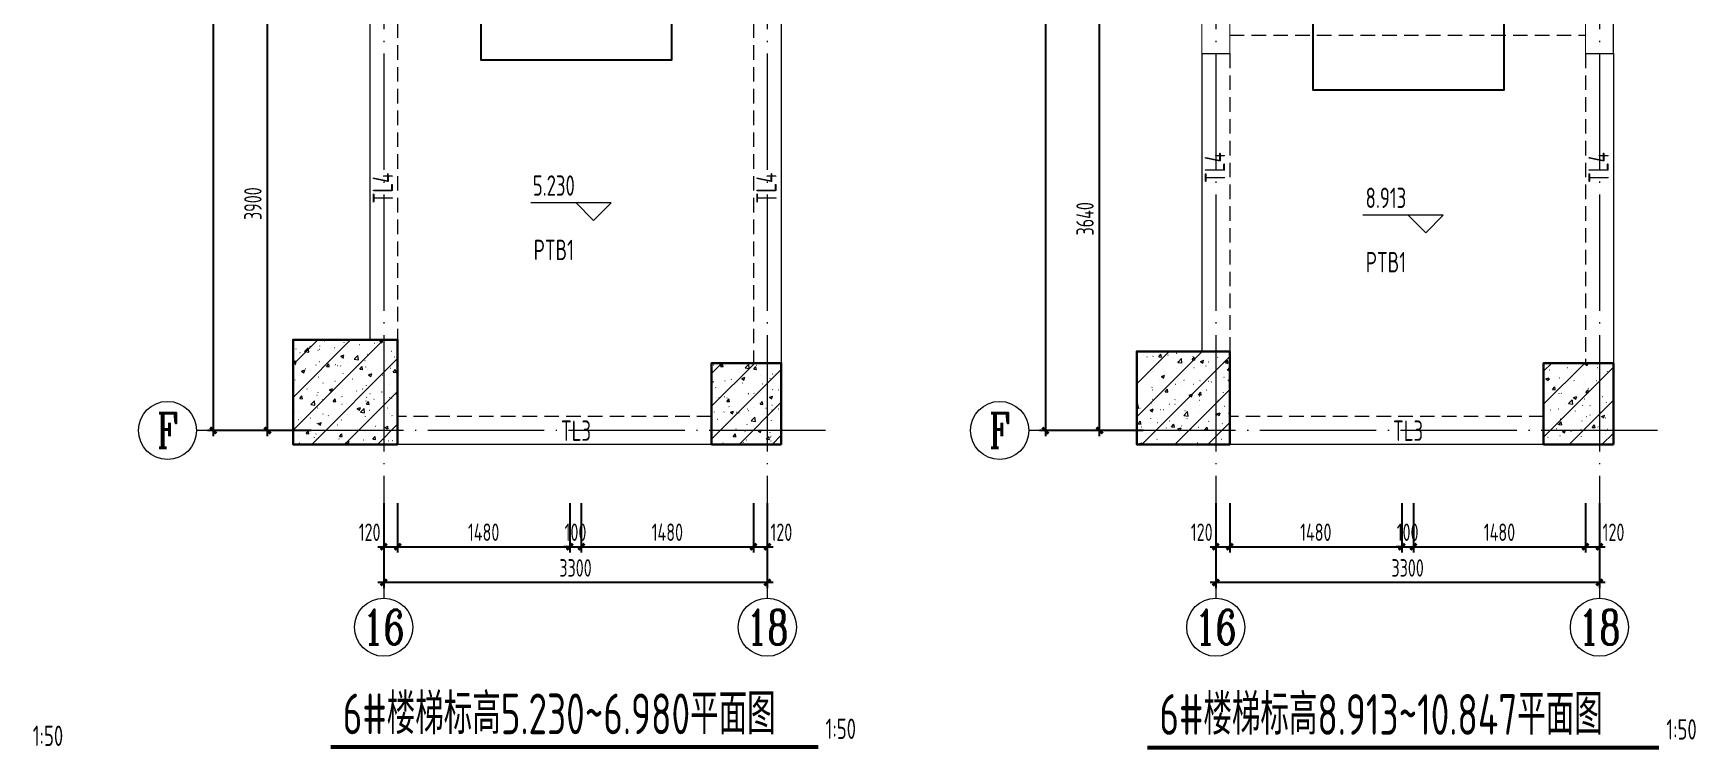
# Model space of a CAD drawing. Extents: x 56246 to 893198, y -950445 to -423535.
# Drawn here: x 506331 to 520632, y -477116 to -470956 of the extents above; entities that cross this region are included whole.
import ezdxf
from ezdxf.enums import TextEntityAlignment as Align

# ---------------------------------------------------------------- set-up
doc = ezdxf.new("R2010")
doc.units = 0
doc.header["$LTSCALE"] = 500
for name, pattern in [('CONTINOUS', [0]), ('DOTE', [2.42, 2, -0.2, 0.02, -0.2]), ('HIDDEN', [0.375, 0.25, -0.125])]:
    doc.linetypes.add(name, pattern=pattern)
for name, color, linetype, lineweight in [('0S-板-上层柱线', 6, 'Continuous', 18), ('0S-柱-线', 50, 'Continuous', 30), ('0S-梁-不可见', 4, 'HIDDEN', 18), ('0S-梁-线', 5, 'Continuous', 18), ('0S-楼梯-文字', 4, 'Continuous', 20), ('0S-轴线', 1, 'DOTE', 13), ('0S-轴线尺寸', 6, 'CONTINOUS', 18), ('0S-轴线编号', 6, 'CONTINOUS', 18), ('上层柱线', 6, 'Continuous', 18)]:
    doc.layers.add(name, color=color, linetype=linetype, lineweight=lineweight)
doc.layers.add('PUB_DIM', color=3, linetype='Continuous')
doc.styles.add('TSSD_Axis', font='complex.shx', dxfattribs={"width": 0.7, "bigfont": 'hztxt.shx'})
doc.styles.add('TSSD_DIMENSION', font='tssdeng.shx', dxfattribs={"width": 0.7, "bigfont": 'Hztxt.shx'})
doc.styles.add('TSSD_Rein', font='Tssdeng.shx', dxfattribs={"width": 0.7, "bigfont": 'hztxt.shx'})
doc.dimstyles.new('TSSD_50_50', dxfattribs={"dimtxt": 150, "dimasz": 50, "dimexe": 50, "dimexo": 125, "dimgap": 50, "dimtad": 1, "dimdec": 0, "dimzin": 0, "dimdsep": 46, "dimtxsty": 'TSSD_DIMENSION', "dimblk": 'ARCHTICK', "dimblk1": 'ARCHTICK', "dimblk2": 'ARCHTICK', "dimcen": 0, "dimdle": 50, "dimclrt": 7, "dimadec": 0, "dimazin": 0, "dimtfac": 1, "dimtdec": 0, "dimtix": 1, "dimtmove": 2, "dimatfit": 3, "dimfxl": 1, "dimtolj": 1, "dimtzin": 0, "dimarcsym": 0})
pattern_1 = [(45, (123705.02, 82353.43), (-141.421356, 141.421356), []), (50, (123705.02, 82353.43), (286.90407, -25.10085), [30, -330]), (355, (123705.02, 82353.43), (-55.50053, 300.87685), [24, -264]), (100.4514, (123728.93, 82351.34), (231.40375, 275.77582), [25.49608, -280.45684]), (46.1842, (123705.02, 82433.43), (426.89642, -66.2076), [45, -495]), (96.6356, (123740.6, 82427.9), (373.86508, 389.64715), [38.24412, -420.6852]), (351.1842, (123705.02, 82433.43), (373.86478, 389.64744), [36, -396]), (21, (123745.02, 82413.43), (238.76282, -161.04756), [30, -330]), (326, (123745.02, 82413.43), (97.32613, 290.06002), [24, -264]), (71.4514, (123764.92, 82400.01), (336.08905, 129.0122), [25.49608, -280.45684]), (37.5, (123705.02, 82353.43), (4.863942, 133.157542), [2, -260.8, 2, -268, 2, -265]), (7.5, (123705.02, 82353.43), (105.227815, 157.764685), [2, -152.8, 2, -254.8, 2, -101]), (327.5, (123615.82, 82353.43), (213.528974, -9.021949), [2, -100, 2, -312, 2, -414]), (317.5, (123575.82, 82353.43), (233.27447, 40.041993), [2, -130, 2, -207.2, 2, -294])]

# ---------------------------------------------------------------- blocks, each defined once
blk = doc.blocks.new('_ArchTick')
at = {"color": 0, "linetype": 'ByBlock', "const_width": 0.5}
blk.add_lwpolyline([(-0.53, -0.53), (0.53, 0.53)], dxfattribs=at)
blk = doc.blocks.new('*D855')
at = {"layer": '0S-轴线尺寸', "color": 0, "lineweight": -2, "transparency": 16777216}
for p, q in [((509346, -474996), (509346, -475728)), ((512646, -474996), (512646, -475728)), ((512696, -475678), (509296, -475678))]:
    blk.add_line(p, q, dxfattribs=at)
at = {"layer": 'Defpoints', "color": 0, "transparency": 16777216}
for p in [(509346, -474871), (512646, -474871), (509346, -475678)]:
    blk.add_point(p, dxfattribs=at)
at = {"layer": '0S-轴线尺寸', "color": 0, "lineweight": -2, "transparency": 16777216, "xscale": 50, "yscale": 50, "zscale": 50, "rotation": 180}
blk.add_blockref('_ArchTick', (509346, -475678), dxfattribs=at)
at = {"layer": '0S-轴线尺寸', "color": 0, "lineweight": -2, "transparency": 16777216, "xscale": 50, "yscale": 50, "zscale": 50}
blk.add_blockref('_ArchTick', (512646, -475678), dxfattribs=at)
at = {"layer": '0S-轴线尺寸', "color": 7, "transparency": 16777216, "insert": (510996, -475553), "char_height": 150, "attachment_point": 5, "style": 'TSSD_DIMENSION'}
blk.add_mtext('\\A1;3300', dxfattribs=at)
blk = doc.blocks.new('*D856')
at = {"layer": '0S-轴线尺寸', "color": 0, "lineweight": -2, "transparency": 16777216}
for p, q in [((511046, -474996), (511046, -475421)), ((512526, -474996), (512526, -475421)), ((510996, -475371), (512576, -475371))]:
    blk.add_line(p, q, dxfattribs=at)
at = {"layer": 'Defpoints', "color": 0, "transparency": 16777216}
for p in [(511046, -474871), (512526, -474871), (512526, -475371)]:
    blk.add_point(p, dxfattribs=at)
at = {"layer": '0S-轴线尺寸', "color": 0, "lineweight": -2, "transparency": 16777216, "xscale": 50, "yscale": 50, "zscale": 50, "rotation": 180}
blk.add_blockref('_ArchTick', (511046, -475371), dxfattribs=at)
at = {"layer": '0S-轴线尺寸', "color": 0, "lineweight": -2, "transparency": 16777216, "xscale": 50, "yscale": 50, "zscale": 50}
blk.add_blockref('_ArchTick', (512526, -475371), dxfattribs=at)
at = {"layer": '0S-轴线尺寸', "color": 7, "transparency": 16777216, "insert": (511786, -475246), "char_height": 150, "attachment_point": 5, "style": 'TSSD_DIMENSION'}
blk.add_mtext('\\A1;1480', dxfattribs=at)
blk = doc.blocks.new('*D857')
at = {"layer": '0S-轴线尺寸', "color": 0, "lineweight": -2, "transparency": 16777216}
for p, q in [((512526, -474996), (512526, -475421)), ((512646, -474996), (512646, -475421)), ((512476, -475371), (512696, -475371))]:
    blk.add_line(p, q, dxfattribs=at)
at = {"layer": 'Defpoints', "color": 0, "transparency": 16777216}
for p in [(512526, -474871), (512646, -474871), (512646, -475371)]:
    blk.add_point(p, dxfattribs=at)
at = {"layer": '0S-轴线尺寸', "color": 0, "lineweight": -2, "transparency": 16777216, "xscale": 50, "yscale": 50, "zscale": 50, "rotation": 180}
blk.add_blockref('_ArchTick', (512526, -475371), dxfattribs=at)
at = {"layer": '0S-轴线尺寸', "color": 0, "lineweight": -2, "transparency": 16777216, "xscale": 50, "yscale": 50, "zscale": 50}
blk.add_blockref('_ArchTick', (512646, -475371), dxfattribs=at)
at = {"layer": '0S-轴线尺寸', "color": 7, "transparency": 16777216, "insert": (512767, -475246), "char_height": 150, "attachment_point": 5, "style": 'TSSD_DIMENSION'}
blk.add_mtext('\\A1;120', dxfattribs=at)
blk = doc.blocks.new('*D858')
at = {"layer": '0S-轴线尺寸', "color": 0, "lineweight": -2, "transparency": 16777216}
for p, q in [((510946, -474996), (510946, -475421)), ((511046, -474996), (511046, -475421)), ((510946, -475371), (510896, -475371)), ((510946, -475371), (511046, -475371)), ((511046, -475371), (511096, -475371))]:
    blk.add_line(p, q, dxfattribs=at)
at = {"layer": 'Defpoints', "color": 0, "transparency": 16777216}
for p in [(510946, -474871), (511046, -474871), (511046, -475371)]:
    blk.add_point(p, dxfattribs=at)
at = {"layer": '0S-轴线尺寸', "color": 0, "lineweight": -2, "transparency": 16777216, "xscale": 50, "yscale": 50, "zscale": 50}
blk.add_blockref('_ArchTick', (510946, -475371), dxfattribs=at)
at = {"layer": '0S-轴线尺寸', "color": 0, "lineweight": -2, "transparency": 16777216, "xscale": 50, "yscale": 50, "zscale": 50, "rotation": 180}
blk.add_blockref('_ArchTick', (511046, -475371), dxfattribs=at)
at = {"layer": '0S-轴线尺寸', "color": 7, "transparency": 16777216, "insert": (510996, -475246), "char_height": 150, "attachment_point": 5, "style": 'TSSD_DIMENSION'}
blk.add_mtext('\\A1;100', dxfattribs=at)
blk = doc.blocks.new('*D859')
at = {"layer": '0S-轴线尺寸', "color": 0, "lineweight": -2, "transparency": 16777216}
for p, q in [((509466, -474996), (509466, -475421)), ((510946, -474996), (510946, -475421)), ((509416, -475371), (510996, -475371))]:
    blk.add_line(p, q, dxfattribs=at)
at = {"layer": 'Defpoints', "color": 0, "transparency": 16777216}
for p in [(509466, -474871), (510946, -474871), (510946, -475371)]:
    blk.add_point(p, dxfattribs=at)
at = {"layer": '0S-轴线尺寸', "color": 0, "lineweight": -2, "transparency": 16777216, "xscale": 50, "yscale": 50, "zscale": 50, "rotation": 180}
blk.add_blockref('_ArchTick', (509466, -475371), dxfattribs=at)
at = {"layer": '0S-轴线尺寸', "color": 0, "lineweight": -2, "transparency": 16777216, "xscale": 50, "yscale": 50, "zscale": 50}
blk.add_blockref('_ArchTick', (510946, -475371), dxfattribs=at)
at = {"layer": '0S-轴线尺寸', "color": 7, "transparency": 16777216, "insert": (510206, -475246), "char_height": 150, "attachment_point": 5, "style": 'TSSD_DIMENSION'}
blk.add_mtext('\\A1;1480', dxfattribs=at)
blk = doc.blocks.new('*D860')
at = {"layer": '0S-轴线尺寸', "color": 0, "lineweight": -2, "transparency": 16777216}
for p, q in [((509346, -474996), (509346, -475421)), ((509466, -474996), (509466, -475421)), ((509296, -475371), (509516, -475371))]:
    blk.add_line(p, q, dxfattribs=at)
at = {"layer": 'Defpoints', "color": 0, "transparency": 16777216}
for p in [(509346, -474871), (509466, -474871), (509466, -475371)]:
    blk.add_point(p, dxfattribs=at)
at = {"layer": '0S-轴线尺寸', "color": 0, "lineweight": -2, "transparency": 16777216, "xscale": 50, "yscale": 50, "zscale": 50, "rotation": 180}
blk.add_blockref('_ArchTick', (509346, -475371), dxfattribs=at)
at = {"layer": '0S-轴线尺寸', "color": 0, "lineweight": -2, "transparency": 16777216, "xscale": 50, "yscale": 50, "zscale": 50}
blk.add_blockref('_ArchTick', (509466, -475371), dxfattribs=at)
at = {"layer": '0S-轴线尺寸', "color": 7, "transparency": 16777216, "insert": (509225, -475246), "char_height": 150, "attachment_point": 5, "style": 'TSSD_DIMENSION'}
blk.add_mtext('\\A1;120', dxfattribs=at)
blk = doc.blocks.new('*D851')
at = {"layer": '0S-轴线尺寸', "color": 0, "lineweight": -2, "transparency": 16777216}
for p, q in [((508721, -470471), (508296, -470471)), ((508346, -474421), (508346, -470421)), ((508721, -474371), (508296, -474371))]:
    blk.add_line(p, q, dxfattribs=at)
at = {"layer": 'Defpoints', "color": 0, "transparency": 16777216}
for p in [(508346, -470471), (508846, -470471), (508846, -474371)]:
    blk.add_point(p, dxfattribs=at)
at = {"layer": '0S-轴线尺寸', "color": 0, "lineweight": -2, "transparency": 16777216, "xscale": 50, "yscale": 50, "zscale": 50}
for p, rotation in [((508346, -470471), 90), ((508346, -474371), 270)]:
    blk.add_blockref('_ArchTick', p, dxfattribs=dict(at, rotation=rotation))
at = {"layer": '0S-轴线尺寸', "color": 7, "transparency": 16777216, "insert": (508221, -472421), "char_height": 150, "attachment_point": 5, "rotation": 90, "style": 'TSSD_DIMENSION'}
blk.add_mtext('\\A1;3900', dxfattribs=at)
blk = doc.blocks.new('*D853')
at = {"layer": '0S-轴线尺寸', "color": 0, "lineweight": -2, "transparency": 16777216}
for p, q in [((507880, -464321), (507880, -474421)), ((508721, -464371), (507830, -464371)), ((508721, -474371), (507830, -474371))]:
    blk.add_line(p, q, dxfattribs=at)
at = {"layer": 'Defpoints', "color": 0, "transparency": 16777216}
for p in [(508846, -464371), (507880, -474371), (508846, -474371)]:
    blk.add_point(p, dxfattribs=at)
at = {"layer": '0S-轴线尺寸', "color": 0, "lineweight": -2, "transparency": 16777216, "xscale": 50, "yscale": 50, "zscale": 50}
for p, rotation in [((507880, -464371), 90), ((507880, -474371), 270)]:
    blk.add_blockref('_ArchTick', p, dxfattribs=dict(at, rotation=rotation))
at = {"layer": '0S-轴线尺寸', "color": 7, "transparency": 16777216, "insert": (507755, -469371), "char_height": 150, "attachment_point": 5, "rotation": 90, "style": 'TSSD_DIMENSION'}
blk.add_mtext('\\A1;10000', dxfattribs=at)
blk = doc.blocks.new('ts_axno')
at = {"color": 0, "linetype": 'ByBlock', "lineweight": -2}
blk.add_circle((0, 0), 0.5, dxfattribs=at)
at = {"color": 0, "linetype": 'ByBlock', "lineweight": -2, "style": 'TSSD_Axis', "width": 0.7}
blk.add_attdef('A', text='', height=0.6, dxfattribs=at).set_placement((0, 0), align=Align.MIDDLE_CENTER)
blk = doc.blocks.new('*D861')
at = {"layer": '0S-轴线尺寸', "color": 0, "lineweight": -2, "transparency": 16777216}
for p, q in [((516504, -474996), (516504, -475728)), ((519804, -474996), (519804, -475728)), ((519854, -475678), (516454, -475678))]:
    blk.add_line(p, q, dxfattribs=at)
at = {"layer": 'Defpoints', "color": 0, "transparency": 16777216}
for p in [(516504, -474871), (519804, -474871), (516504, -475678)]:
    blk.add_point(p, dxfattribs=at)
at = {"layer": '0S-轴线尺寸', "color": 0, "lineweight": -2, "transparency": 16777216, "xscale": 50, "yscale": 50, "zscale": 50, "rotation": 180}
blk.add_blockref('_ArchTick', (516504, -475678), dxfattribs=at)
at = {"layer": '0S-轴线尺寸', "color": 0, "lineweight": -2, "transparency": 16777216, "xscale": 50, "yscale": 50, "zscale": 50}
blk.add_blockref('_ArchTick', (519804, -475678), dxfattribs=at)
at = {"layer": '0S-轴线尺寸', "color": 7, "transparency": 16777216, "insert": (518154, -475553), "char_height": 150, "attachment_point": 5, "style": 'TSSD_DIMENSION'}
blk.add_mtext('\\A1;3300', dxfattribs=at)
blk = doc.blocks.new('*D862')
at = {"layer": '0S-轴线尺寸', "color": 0, "lineweight": -2, "transparency": 16777216}
for p, q in [((518204, -474996), (518204, -475421)), ((519684, -474996), (519684, -475421)), ((518154, -475371), (519734, -475371))]:
    blk.add_line(p, q, dxfattribs=at)
at = {"layer": 'Defpoints', "color": 0, "transparency": 16777216}
for p in [(518204, -474871), (519684, -474871), (519684, -475371)]:
    blk.add_point(p, dxfattribs=at)
at = {"layer": '0S-轴线尺寸', "color": 0, "lineweight": -2, "transparency": 16777216, "xscale": 50, "yscale": 50, "zscale": 50, "rotation": 180}
blk.add_blockref('_ArchTick', (518204, -475371), dxfattribs=at)
at = {"layer": '0S-轴线尺寸', "color": 0, "lineweight": -2, "transparency": 16777216, "xscale": 50, "yscale": 50, "zscale": 50}
blk.add_blockref('_ArchTick', (519684, -475371), dxfattribs=at)
at = {"layer": '0S-轴线尺寸', "color": 7, "transparency": 16777216, "insert": (518944, -475246), "char_height": 150, "attachment_point": 5, "style": 'TSSD_DIMENSION'}
blk.add_mtext('\\A1;1480', dxfattribs=at)
blk = doc.blocks.new('*D863')
at = {"layer": '0S-轴线尺寸', "color": 0, "lineweight": -2, "transparency": 16777216}
for p, q in [((519684, -474996), (519684, -475421)), ((519804, -474996), (519804, -475421)), ((519634, -475371), (519854, -475371))]:
    blk.add_line(p, q, dxfattribs=at)
at = {"layer": 'Defpoints', "color": 0, "transparency": 16777216}
for p in [(519684, -474871), (519804, -474871), (519804, -475371)]:
    blk.add_point(p, dxfattribs=at)
at = {"layer": '0S-轴线尺寸', "color": 0, "lineweight": -2, "transparency": 16777216, "xscale": 50, "yscale": 50, "zscale": 50, "rotation": 180}
blk.add_blockref('_ArchTick', (519684, -475371), dxfattribs=at)
at = {"layer": '0S-轴线尺寸', "color": 0, "lineweight": -2, "transparency": 16777216, "xscale": 50, "yscale": 50, "zscale": 50}
blk.add_blockref('_ArchTick', (519804, -475371), dxfattribs=at)
at = {"layer": '0S-轴线尺寸', "color": 7, "transparency": 16777216, "insert": (519925, -475246), "char_height": 150, "attachment_point": 5, "style": 'TSSD_DIMENSION'}
blk.add_mtext('\\A1;120', dxfattribs=at)
blk = doc.blocks.new('*D864')
at = {"layer": '0S-轴线尺寸', "color": 0, "lineweight": -2, "transparency": 16777216}
for p, q in [((518104, -474996), (518104, -475421)), ((518204, -474996), (518204, -475421)), ((518104, -475371), (518054, -475371)), ((518104, -475371), (518204, -475371)), ((518204, -475371), (518254, -475371))]:
    blk.add_line(p, q, dxfattribs=at)
at = {"layer": 'Defpoints', "color": 0, "transparency": 16777216}
for p in [(518104, -474871), (518204, -474871), (518204, -475371)]:
    blk.add_point(p, dxfattribs=at)
at = {"layer": '0S-轴线尺寸', "color": 0, "lineweight": -2, "transparency": 16777216, "xscale": 50, "yscale": 50, "zscale": 50}
blk.add_blockref('_ArchTick', (518104, -475371), dxfattribs=at)
at = {"layer": '0S-轴线尺寸', "color": 0, "lineweight": -2, "transparency": 16777216, "xscale": 50, "yscale": 50, "zscale": 50, "rotation": 180}
blk.add_blockref('_ArchTick', (518204, -475371), dxfattribs=at)
at = {"layer": '0S-轴线尺寸', "color": 7, "transparency": 16777216, "insert": (518154, -475246), "char_height": 150, "attachment_point": 5, "style": 'TSSD_DIMENSION'}
blk.add_mtext('\\A1;100', dxfattribs=at)
blk = doc.blocks.new('*D865')
at = {"layer": '0S-轴线尺寸', "color": 0, "lineweight": -2, "transparency": 16777216}
for p, q in [((516624, -474996), (516624, -475421)), ((518104, -474996), (518104, -475421)), ((516574, -475371), (518154, -475371))]:
    blk.add_line(p, q, dxfattribs=at)
at = {"layer": 'Defpoints', "color": 0, "transparency": 16777216}
for p in [(516624, -474871), (518104, -474871), (518104, -475371)]:
    blk.add_point(p, dxfattribs=at)
at = {"layer": '0S-轴线尺寸', "color": 0, "lineweight": -2, "transparency": 16777216, "xscale": 50, "yscale": 50, "zscale": 50, "rotation": 180}
blk.add_blockref('_ArchTick', (516624, -475371), dxfattribs=at)
at = {"layer": '0S-轴线尺寸', "color": 0, "lineweight": -2, "transparency": 16777216, "xscale": 50, "yscale": 50, "zscale": 50}
blk.add_blockref('_ArchTick', (518104, -475371), dxfattribs=at)
at = {"layer": '0S-轴线尺寸', "color": 7, "transparency": 16777216, "insert": (517364, -475246), "char_height": 150, "attachment_point": 5, "style": 'TSSD_DIMENSION'}
blk.add_mtext('\\A1;1480', dxfattribs=at)
blk = doc.blocks.new('*D866')
at = {"layer": '0S-轴线尺寸', "color": 0, "lineweight": -2, "transparency": 16777216}
for p, q in [((516504, -474996), (516504, -475421)), ((516624, -474996), (516624, -475421)), ((516454, -475371), (516674, -475371))]:
    blk.add_line(p, q, dxfattribs=at)
at = {"layer": 'Defpoints', "color": 0, "transparency": 16777216}
for p in [(516504, -474871), (516624, -474871), (516624, -475371)]:
    blk.add_point(p, dxfattribs=at)
at = {"layer": '0S-轴线尺寸', "color": 0, "lineweight": -2, "transparency": 16777216, "xscale": 50, "yscale": 50, "zscale": 50, "rotation": 180}
blk.add_blockref('_ArchTick', (516504, -475371), dxfattribs=at)
at = {"layer": '0S-轴线尺寸', "color": 0, "lineweight": -2, "transparency": 16777216, "xscale": 50, "yscale": 50, "zscale": 50}
blk.add_blockref('_ArchTick', (516624, -475371), dxfattribs=at)
at = {"layer": '0S-轴线尺寸', "color": 7, "transparency": 16777216, "insert": (516383, -475246), "char_height": 150, "attachment_point": 5, "style": 'TSSD_DIMENSION'}
blk.add_mtext('\\A1;120', dxfattribs=at)
blk = doc.blocks.new('*D867')
at = {"layer": '0S-轴线尺寸', "color": 0, "lineweight": -2, "transparency": 16777216}
for p, q in [((515879, -470731), (515454, -470731)), ((515504, -474421), (515504, -470681)), ((515879, -474371), (515454, -474371))]:
    blk.add_line(p, q, dxfattribs=at)
at = {"layer": 'Defpoints', "color": 0, "transparency": 16777216}
for p in [(515504, -470731), (516004, -470731), (516004, -474371)]:
    blk.add_point(p, dxfattribs=at)
at = {"layer": '0S-轴线尺寸', "color": 0, "lineweight": -2, "transparency": 16777216, "xscale": 50, "yscale": 50, "zscale": 50}
for p, rotation in [((515504, -470731), 90), ((515504, -474371), 270)]:
    blk.add_blockref('_ArchTick', p, dxfattribs=dict(at, rotation=rotation))
at = {"layer": '0S-轴线尺寸', "color": 7, "transparency": 16777216, "insert": (515379, -472551), "char_height": 150, "attachment_point": 5, "rotation": 90, "style": 'TSSD_DIMENSION'}
blk.add_mtext('\\A1;3640', dxfattribs=at)
blk = doc.blocks.new('*D869')
at = {"layer": '0S-轴线尺寸', "color": 0, "lineweight": -2, "transparency": 16777216}
for p, q in [((515038, -464321), (515038, -474421)), ((515879, -464371), (514988, -464371)), ((515879, -474371), (514988, -474371))]:
    blk.add_line(p, q, dxfattribs=at)
at = {"layer": 'Defpoints', "color": 0, "transparency": 16777216}
for p in [(516004, -464371), (515038, -474371), (516004, -474371)]:
    blk.add_point(p, dxfattribs=at)
at = {"layer": '0S-轴线尺寸', "color": 0, "lineweight": -2, "transparency": 16777216, "xscale": 50, "yscale": 50, "zscale": 50}
for p, rotation in [((515038, -464371), 90), ((515038, -474371), 270)]:
    blk.add_blockref('_ArchTick', p, dxfattribs=dict(at, rotation=rotation))
at = {"layer": '0S-轴线尺寸', "color": 7, "transparency": 16777216, "insert": (514913, -469371), "char_height": 150, "attachment_point": 5, "rotation": 90, "style": 'TSSD_DIMENSION'}
blk.add_mtext('\\A1;10000', dxfattribs=at)

msp = doc.modelspace()

# ---------------------------------------------------------------- hatches: boundary and pattern name
at = {"layer": '上层柱线'}
h = msp.add_hatch(dxfattribs=at)
h.set_pattern_fill('钢筋混凝土', color=256, scale=40, pattern_type=2)
h.set_pattern_definition(pattern_1)
h.paths.add_polyline_path([(509465.9283, -474491.0171), (509465.9283, -473591.0196), (508565.9283, -473591.0196), (508565.9283, -474491.0171)])
h = msp.add_hatch(dxfattribs=at)
h.set_pattern_fill('钢筋混凝土', color=256, scale=40, pattern_type=2)
h.set_pattern_definition([(45, (72062.94, 53833.43), (-141.421356, 141.421356), []), (50, (72062.94, 53833.43), (286.90407, -25.10085), [30, -330]), (355, (72062.94, 53833.43), (-55.50053, 300.87685), [24, -264]), (100.4514, (72086.85, 53831.34), (231.40375, 275.77582), [25.49608, -280.45684]), (46.1842, (72062.94, 53913.43), (426.89642, -66.2076), [45, -495]), (96.6356, (72098.5, 53907.9), (373.86508, 389.64715), [38.24412, -420.6852]), (351.1842, (72062.94, 53913.43), (373.86478, 389.64744), [36, -396]), (21, (72102.94, 53893.43), (238.76282, -161.04756), [30, -330]), (326, (72102.94, 53893.43), (97.32613, 290.06002), [24, -264]), (71.4514, (72122.84, 53880.01), (336.08905, 129.0122), [25.49608, -280.45684]), (37.5, (72062.94, 53833.43), (4.863942, 133.157542), [2, -260.8, 2, -268, 2, -265]), (7.5, (72062.94, 53833.43), (105.227815, 157.764685), [2, -152.8, 2, -254.8, 2, -101]), (327.5, (71973.74, 53833.43), (213.528974, -9.021949), [2, -100, 2, -312, 2, -414]), (317.5, (71933.74, 53833.43), (233.27447, 40.041993), [2, -130, 2, -207.2, 2, -294])])
h.paths.add_polyline_path([(516623.8443, -474491.0196), (516623.8443, -473691.0196), (515823.8443, -473691.0196), (515823.8443, -474491.0196)])
h = msp.add_hatch(dxfattribs=at)
h.set_pattern_fill('钢筋混凝土', color=256, scale=40, pattern_type=2)
h.set_pattern_definition(pattern_1)
h.paths.add_polyline_path([(512765.9283, -474491.0171), (512765.9283, -473791.0171), (512165.9283, -473791.0171), (512165.9283, -474491.0171)])
h = msp.add_hatch(dxfattribs=at)
h.set_pattern_fill('钢筋混凝土', color=256, scale=40, pattern_type=2)
h.set_pattern_definition([(45, (72062.94, 53553.43), (-141.421356, 141.421356), []), (50, (72062.94, 53553.43), (286.90407, -25.10085), [30, -330]), (355, (72062.94, 53553.43), (-55.50053, 300.87685), [24, -264]), (100.4514, (72086.85, 53551.34), (231.40375, 275.77582), [25.49608, -280.45684]), (46.1842, (72062.94, 53633.43), (426.89642, -66.2076), [45, -495]), (96.6356, (72098.5, 53627.9), (373.86508, 389.64715), [38.24412, -420.6852]), (351.1842, (72062.94, 53633.43), (373.86478, 389.64744), [36, -396]), (21, (72102.94, 53613.43), (238.76282, -161.04756), [30, -330]), (326, (72102.94, 53613.43), (97.32613, 290.06002), [24, -264]), (71.4514, (72122.84, 53600.01), (336.08905, 129.0122), [25.49608, -280.45684]), (37.5, (72062.94, 53553.43), (4.863942, 133.157542), [2, -260.8, 2, -268, 2, -265]), (7.5, (72062.94, 53553.43), (105.227815, 157.764685), [2, -152.8, 2, -254.8, 2, -101]), (327.5, (71973.74, 53553.43), (213.528974, -9.021949), [2, -100, 2, -312, 2, -414]), (317.5, (71933.74, 53553.43), (233.27447, 40.041993), [2, -130, 2, -207.2, 2, -294])])
h.paths.add_polyline_path([(519923.8443, -474491.0196), (519923.8443, -473791.0196), (519323.8443, -473791.0196), (519323.8443, -474491.0196)])

# ---------------------------------------------------------------- linework, layer by layer
at = {"layer": '0S-板-上层柱线', "const_width": 10}
for points in [[(516383.8443, -470731.0176), (516623.8443, -470731.0176), (516623.8443, -471131.0176), (516383.8443, -471131.0176)], [(519683.8443, -470731.0176), (519923.8443, -470731.0176), (519923.8443, -471131.0176), (519683.8443, -471131.0176)]]:
    msp.add_lwpolyline(points, close=True, dxfattribs=at)
at = {"layer": '0S-柱-线'}
for points in [[(509465.9283, -474491.0196), (509465.9283, -473591.0196), (508565.9283, -473591.0196), (508565.9283, -474491.0196)], [(516623.8443, -474491.0196), (516623.8443, -473691.0196), (515823.8443, -473691.0196), (515823.8443, -474491.0196)], [(512765.9283, -474491.0171), (512765.9283, -473791.0171), (512165.9283, -473791.0171), (512165.9283, -474491.0171)], [(519923.8443, -474491.0196), (519923.8443, -473791.0196), (519323.8443, -473791.0196), (519323.8443, -474491.0196)]]:
    msp.add_lwpolyline(points, close=True, dxfattribs=at)
at = {"layer": '0S-梁-不可见'}
for p, q in [((509465.9283, -470871.0176), (509465.9283, -473591.0196)), ((512525.9283, -470871.0176), (512525.9283, -473791.0171)), ((516623.8443, -470971.0176), (519683.8443, -470971.0176)), ((516623.8443, -471131.0176), (516623.8443, -473691.0196)), ((519683.8443, -471131.0176), (519683.8443, -473791.0196)), ((512165.9283, -474251.0176), (509465.9283, -474251.0176)), ((519323.8443, -474251.0176), (516623.8443, -474251.0176))]:
    msp.add_line(p, q, dxfattribs=at)
at = {"layer": '0S-梁-线'}
for p, q in [((509225.9283, -470871.0176), (509225.9283, -473591.0196)), ((512765.9283, -470871.0176), (512765.9283, -473791.0171)), ((516383.8443, -471131.0176), (516383.8443, -473691.0196)), ((519923.8443, -471131.0176), (519923.8443, -473791.0196)), ((512165.9283, -474491.0176), (509465.9283, -474491.0176)), ((519323.8443, -474491.0176), (516623.8443, -474491.0176))]:
    msp.add_line(p, q, dxfattribs=at)
at = {"layer": '0S-楼梯-文字'}
for p, q in [((511151.6937, -472414.9355), (510611.6937, -472414.9355)), ((511001.6937, -472414.9355), (511151.6937, -472564.9355)), ((511301.6937, -472414.9355), (511001.6937, -472414.9355)), ((511151.6937, -472564.9355), (511301.6937, -472414.9355)), ((518309.6097, -472520.4638), (517769.6097, -472520.4638)), ((518159.6097, -472520.4638), (518309.6097, -472670.4638)), ((518459.6097, -472520.4638), (518159.6097, -472520.4638)), ((518309.6097, -472670.4638), (518459.6097, -472520.4638))]:
    msp.add_line(p, q, dxfattribs=at)
at = {"layer": '0S-楼梯-文字', "const_width": 35}
for points in [[(508888.8822, -477093.4195), (513085.5146, -477093.4195)], [(515913.8027, -477098.6599), (520317.4561, -477098.6599)]]:
    msp.add_lwpolyline(points, dxfattribs=at)
at = {"layer": '0S-轴线'}
for p, q in [((509345.9283, -463871.0176), (509345.9283, -474871.0176)), ((512645.9283, -463871.0176), (512645.9283, -474871.0176)), ((516503.8443, -463871.0176), (516503.8443, -474871.0176)), ((519803.8443, -463871.0176), (519803.8443, -474871.0176)), ((513145.9283, -474371.0176), (508845.9283, -474371.0176)), ((520303.8443, -474371.0176), (516003.8443, -474371.0176))]:
    msp.add_line(p, q, dxfattribs=at)
at = {"layer": '0S-轴线尺寸'}
for p, q in [((509345.9283, -474871.0176), (509345.9283, -475812.6017)), ((512645.9283, -474871.0176), (512645.9283, -475812.6017)), ((516503.8443, -474871.0176), (516503.8443, -475812.6017)), ((519803.8443, -474871.0176), (519803.8443, -475812.6017))]:
    msp.add_line(p, q, dxfattribs=at)
at = {"layer": '0S-轴线编号'}
for p, q in [((508845.9283, -474371.0176), (507736.2624, -474371.0176)), ((516003.8443, -474371.0176), (514894.1784, -474371.0176))]:
    msp.add_line(p, q, dxfattribs=at)
at = {"layer": 'PUB_DIM'}
for points in [[(510180.9283, -469535.6358), (510180.9283, -471182.8573), (511825.4723, -471182.8573), (511825.4723, -467336.3644)], [(517338.8443, -469535.6358), (517338.8443, -471442.8573), (518983.3883, -471442.8573), (518983.3883, -467512.7006)]]:
    msp.add_lwpolyline(points, dxfattribs=at)
at = {"layer": '上层柱线'}
for points in [[(512765.9283, -474491.0171), (512765.9283, -473791.0171), (512165.9283, -473791.0171), (512165.9283, -474491.0171)], [(519923.8443, -474491.0196), (519923.8443, -473791.0196), (519323.8443, -473791.0196), (519323.8443, -474491.0196)]]:
    msp.add_lwpolyline(points, close=True, dxfattribs=at)

# ---------------------------------------------------------------- block references
at = {"layer": '0S-轴线编号'}
ref = msp.add_blockref('ts_axno', (507486.2624, -474371.0176), dxfattribs=dict(at, xscale=500, yscale=500, zscale=500))
ref.add_attrib('18', 'F', dxfattribs={"height": 300, "style": 'TSSD_Axis', "width": 0.7}).set_placement((507486.2624, -474371.0176), align=Align.MIDDLE_CENTER)
ref = msp.add_blockref('ts_axno', (514644.1784, -474371.0176), dxfattribs=dict(at, xscale=500, yscale=500, zscale=500))
ref.add_attrib('18', 'F', dxfattribs={"height": 300, "style": 'TSSD_Axis', "width": 0.7}).set_placement((514644.1784, -474371.0176), align=Align.MIDDLE_CENTER)
ref = msp.add_blockref('ts_axno', (509345.9283, -476062.6017), dxfattribs=dict(at, xscale=500, yscale=500, zscale=500))
ref.add_attrib('17', '16', dxfattribs={"height": 300, "style": 'TSSD_Axis', "width": 0.7}).set_placement((509345.9283, -476062.6017), align=Align.MIDDLE_CENTER)
ref = msp.add_blockref('ts_axno', (512645.9283, -476062.6017), dxfattribs=dict(at, xscale=500, yscale=500, zscale=500))
ref.add_attrib('18', '18', dxfattribs={"height": 300, "style": 'TSSD_Axis', "width": 0.7}).set_placement((512645.9283, -476062.6017), align=Align.MIDDLE_CENTER)
ref = msp.add_blockref('ts_axno', (516503.8443, -476062.6017), dxfattribs=dict(at, xscale=500, yscale=500, zscale=500))
ref.add_attrib('17', '16', dxfattribs={"height": 300, "style": 'TSSD_Axis', "width": 0.7}).set_placement((516503.8443, -476062.6017), align=Align.MIDDLE_CENTER)
ref = msp.add_blockref('ts_axno', (519803.8443, -476062.6017), dxfattribs=dict(at, xscale=500, yscale=500, zscale=500))
ref.add_attrib('18', '18', dxfattribs={"height": 300, "style": 'TSSD_Axis', "width": 0.7}).set_placement((519803.8443, -476062.6017), align=Align.MIDDLE_CENTER)

# ---------------------------------------------------------------- texts
at = {"layer": '0S-楼梯-文字', "style": 'TSSD_Rein', "width": 0.7}
for p in [(516583.8161, -472242.6359), (519883.8161, -472242.6359), (509425.9, -472418.3337), (512725.9, -472418.3337)]:
    msp.add_text('TL4', height=175, rotation=90, dxfattribs=at).set_placement(p)
for s, p in [('5.230', (510809.2732, -472264.9355)), ('8.913', (517967.1892, -472370.4638)), ('PTB1', (510809.2732, -472818.2532)), ('PTB1', (517967.1892, -472923.7816))]:
    msp.add_text(s, height=175, dxfattribs=at).set_placement(p, align=Align.MIDDLE)
at = {"layer": '0S-楼梯-文字', "width": 0.7}
for s, height, style, p in [('TL3', 175, 'TSSD_Rein', (510870.7497, -474460.673)), ('TL3', 175, 'TSSD_Rein', (518028.6657, -474460.673)), ('6#楼梯标高5.230~6.980平面图', 350, 'TSSD_DIMENSION', (508993.3652, -476982.6911)), ('6#楼梯标高8.913~10.847平面图', 350, 'TSSD_DIMENSION', (516018.2857, -476987.9315)), ('1:50', 175, 'TSSD_Rein', (506327.2775, -477083.919)), ('1:50', 175, 'TSSD_Rein', (513147.1678, -477023.4195)), ('1:50', 175, 'TSSD_Rein', (520379.1094, -477028.6599))]:
    msp.add_text(s, height=height, dxfattribs=dict(at, style=style)).set_placement(p)

# ---------------------------------------------------------------- dimensions: what is measured, and where the dimension line sits
at = {"layer": '0S-轴线尺寸'}
for base, p1, p2, angle, picture, middle in [((507880.4469, -474371.0176), (508845.9283, -464371.0176), (508845.9283, -474371.0176), 270, '*D853', (507755.4469, -469371.0176)), ((515038.3629, -474371.0176), (516003.8443, -464371.0176), (516003.8443, -474371.0176), 270, '*D869', (514913.3629, -469371.0176)), ((516503.8443, -475678.3873), (519803.8443, -474871.0176), (516503.8443, -474871.0176), 0, '*D861', (518153.8443, -475553.3873))]:
    dim = msp.add_linear_dim(base=base, p1=p1, p2=p2, angle=angle, dimstyle='TSSD_50_50', dxfattribs=at)
    dim.commit()
    dim.dimension.update_dxf_attribs({"geometry": picture, "text_midpoint": middle})
for p1, p2, distance, picture, middle in [((508845.9283, -474371.0176), (508845.9283, -470471.0176), 500, '*D851', (508220.9283, -472421.0176)), ((516003.8443, -474371.0176), (516003.8443, -470731.0176), 500, '*D867', (515378.8443, -472551.0176)), ((509465.9283, -474871.0176), (510945.9283, -474871.0176), -500, '*D859', (510205.9283, -475246.0176)), ((510945.9283, -474871.0176), (511045.9283, -474871.0176), -500, '*D858', (510995.9283, -475246.0176)), ((511045.9283, -474871.0176), (512525.9283, -474871.0176), -500, '*D856', (511785.9283, -475246.0176)), ((516623.8443, -474871.0176), (518103.8443, -474871.0176), -500, '*D865', (517363.8443, -475246.0176)), ((518103.8443, -474871.0176), (518203.8443, -474871.0176), -500, '*D864', (518153.8443, -475246.0176)), ((518203.8443, -474871.0176), (519683.8443, -474871.0176), -500, '*D862', (518943.8443, -475246.0176))]:
    dim = msp.add_aligned_dim(p1=p1, p2=p2, distance=distance, dimstyle='TSSD_50_50', dxfattribs=at)
    dim.commit()
    dim.dimension.update_dxf_attribs({"geometry": picture, "text_midpoint": middle})
for base, p1, p2, picture, middle in [((509465.9283, -475371.0176), (509345.9283, -474871.0176), (509465.9283, -474871.0176), '*D860', (509224.9667, -475246.0176)), ((512645.9283, -475371.0176), (512525.9283, -474871.0176), (512645.9283, -474871.0176), '*D857', (512766.8898, -475246.0176)), ((516623.8443, -475371.0176), (516503.8443, -474871.0176), (516623.8443, -474871.0176), '*D866', (516382.8827, -475246.0176)), ((519803.8443, -475371.0176), (519683.8443, -474871.0176), (519803.8443, -474871.0176), '*D863', (519924.8058, -475246.0176))]:
    dim = msp.add_linear_dim(base=base, p1=p1, p2=p2, angle=0, dimstyle='TSSD_50_50', dxfattribs=at)
    dim.commit()
    dim.dimension.update_dxf_attribs({"geometry": picture, "text_midpoint": middle, "dimtype": 161})
dim = msp.add_linear_dim(base=(509345.9283, -475678.3873), p1=(512645.9283, -474871.0176), p2=(509345.9283, -474871.0176), dimstyle='TSSD_50_50', dxfattribs=at)
dim.commit()
dim.dimension.update_dxf_attribs({"geometry": '*D855', "text_midpoint": (510995.9283, -475553.3873)})

doc.saveas('drawing.dxf')
